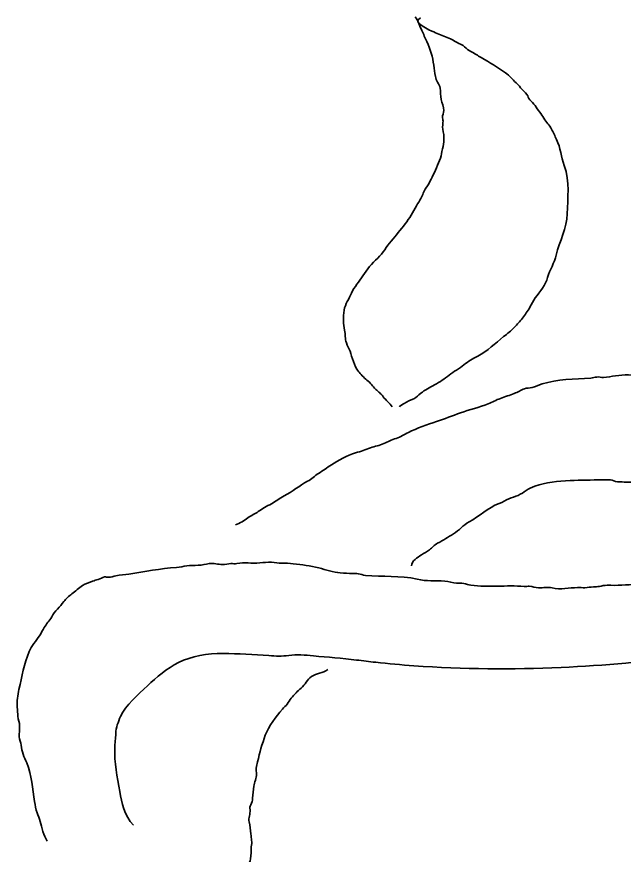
# Model space of a CAD drawing. Header units: millimetres. Extents: x 303.9 to 374.2, y -244.7 to -222.4.
# Drawn here: x 306.322 to 308.156, y -229.642 to -227.108 of the extents above; entities that cross this region are included whole.
import ezdxf

# ---------------------------------------------------------------- set-up
doc = ezdxf.new("R2010")
doc.units = ezdxf.units.MM
doc.header["$MEASUREMENT"] = 0
doc.layers.add('Bottom', color=7, linetype='Continuous', lineweight=0)

msp = doc.modelspace()

# ---------------------------------------------------------------- linework, layer by layer
at = {"layer": 'Bottom', "color": 18, "lineweight": 35, "true_color": 0x000000}
for points, knots in [([(307.4553, -228.2866), (307.4474, -228.2759), (307.4365, -228.267), (307.4287, -228.2564), (307.4217, -228.2468), (307.4144, -228.2423), (307.406, -228.2342), (307.3961, -228.2246), (307.39, -228.215), (307.3791, -228.206), (307.3702, -228.1987), (307.3599, -228.188), (307.3532, -228.1794), (307.3404, -228.1631), (307.3345, -228.1372), (307.3282, -228.1192), (307.3251, -228.1105), (307.3199, -228.1027), (307.3171, -228.0938), (307.3132, -228.0811), (307.3143, -228.0686), (307.3119, -228.0558), (307.3101, -228.0456), (307.3077, -228.0369), (307.3084, -228.027), (307.3091, -228.0164), (307.3079, -228.0052), (307.3101, -227.9947), (307.3139, -227.9767), (307.3252, -227.9599), (307.3326, -227.9435), (307.3412, -227.9246), (307.3558, -227.9084), (307.3667, -227.8909), (307.3788, -227.8716), (307.3946, -227.8537), (307.4119, -227.8375), (307.4277, -227.8226), (307.4385, -227.8024), (307.4526, -227.7861), (307.4671, -227.7692), (307.4806, -227.7517), (307.4945, -227.7344), (307.5079, -227.7176), (307.5187, -227.6978), (307.5289, -227.6794), (307.5332, -227.6718), (307.5379, -227.6648), (307.5422, -227.6572), (307.5481, -227.6468), (307.5503, -227.6356), (307.5574, -227.6258), (307.5697, -227.6087), (307.5771, -227.5904), (307.5864, -227.572), (307.5912, -227.5624), (307.5939, -227.5521), (307.5985, -227.5423), (307.6026, -227.5338), (307.6038, -227.5244), (307.6058, -227.5152), (307.6104, -227.4947), (307.6149, -227.4773), (307.6096, -227.4559), (307.6068, -227.4451), (307.6077, -227.4384), (307.6089, -227.4278), (307.6096, -227.4222), (307.6081, -227.4194), (307.6076, -227.414), (307.6068, -227.4058), (307.6116, -227.3992), (307.6117, -227.3914), (307.6118, -227.3813), (307.606, -227.3684), (307.6036, -227.3583), (307.6006, -227.3462), (307.6031, -227.3358), (307.6003, -227.3239), (307.5974, -227.3116), (307.588, -227.3008), (307.5858, -227.2885), (307.5838, -227.2774), (307.5824, -227.2661), (307.581, -227.2549), (307.578, -227.2301), (307.5711, -227.2061), (307.5597, -227.1833), (307.5543, -227.1726), (307.5505, -227.1608), (307.545, -227.1498), (307.5385, -227.1368), (307.534, -227.1204), (307.5252, -227.1084)], [0, 0, 0, 0, 1, 1, 1, 2, 2, 2, 3, 3, 3, 4, 4, 4, 5, 5, 5, 6, 6, 6, 7, 7, 7, 8, 8, 8, 9, 9, 9, 10, 10, 10, 11, 11, 11, 12, 12, 12, 13, 13, 13, 14, 14, 14, 15, 15, 15, 16, 16, 16, 17, 17, 17, 18, 18, 18, 19, 19, 19, 20, 20, 20, 21, 21, 21, 22, 22, 22, 23, 23, 23, 24, 24, 24, 25, 25, 25, 26, 26, 26, 27, 27, 27, 28, 28, 28, 29, 29, 29, 30, 30, 30, 31, 31, 31, 31]), ([(307.541, -227.1119), (307.5114, -227.1251), (307.5703, -227.1494), (307.5812, -227.1543), (307.5944, -227.1602), (307.6081, -227.1659), (307.6219, -227.1712), (307.6352, -227.1764), (307.6442, -227.1824), (307.6567, -227.1889), (307.6646, -227.1929), (307.6669, -227.1925), (307.6742, -227.1995), (307.6797, -227.2048), (307.6861, -227.2093), (307.693, -227.2132), (307.7037, -227.2192), (307.7138, -227.2258), (307.7245, -227.2317), (307.7508, -227.2461), (307.7731, -227.2607), (307.7975, -227.2775), (307.8107, -227.2867), (307.8177, -227.2978), (307.8296, -227.3079), (307.8364, -227.3138), (307.8383, -227.3156), (307.8432, -227.323), (307.8485, -227.3311), (307.8574, -227.3355), (307.8625, -227.3434), (307.8661, -227.3488), (307.8662, -227.3539), (307.8708, -227.3593), (307.8762, -227.3656), (307.8823, -227.37), (307.8869, -227.3768), (307.8958, -227.3901), (307.9061, -227.4016), (307.9139, -227.4152), (307.9204, -227.4265), (307.9304, -227.4363), (307.9368, -227.4477), (307.9425, -227.4579), (307.9465, -227.4686), (307.9517, -227.4791), (307.9646, -227.5052), (307.9652, -227.5311), (307.9749, -227.558), (307.9928, -227.6072), (307.9848, -227.6547), (307.984, -227.7035), (307.9834, -227.7468), (307.9601, -227.7871), (307.9511, -227.8282), (307.9457, -227.8528), (307.9308, -227.8723), (307.9249, -227.8963), (307.9193, -227.9188), (307.9019, -227.939), (307.8874, -227.9576), (307.8805, -227.9664), (307.8776, -227.9768), (307.8714, -227.9862), (307.864, -227.9973), (307.857, -228.0086), (307.849, -228.0195), (307.8419, -228.0292), (307.8327, -228.0373), (307.8248, -228.0464), (307.8145, -228.0585), (307.8044, -228.0652), (307.7918, -228.0749), (307.7662, -228.0948), (307.7438, -228.1186), (307.7137, -228.1339), (307.6979, -228.142), (307.6848, -228.1492), (307.6721, -228.1603), (307.6588, -228.1721), (307.6412, -228.1798), (307.6273, -228.191), (307.613, -228.2026), (307.6007, -228.2117), (307.5836, -228.2205), (307.5687, -228.2282), (307.5545, -228.2361), (307.5417, -228.2458), (307.5335, -228.2519), (307.5311, -228.2584), (307.5206, -228.2628), (307.5102, -228.2672), (307.5008, -228.2704), (307.4917, -228.2766), (307.4877, -228.2794), (307.4794, -228.2833), (307.4774, -228.2869)], [0, 0, 0, 0, 1, 1, 1, 2, 2, 2, 3, 3, 3, 4, 4, 4, 5, 5, 5, 6, 6, 6, 7, 7, 7, 8, 8, 8, 9, 9, 9, 10, 10, 10, 11, 11, 11, 12, 12, 12, 13, 13, 13, 14, 14, 14, 15, 15, 15, 16, 16, 16, 17, 17, 17, 18, 18, 18, 19, 19, 19, 20, 20, 20, 21, 21, 21, 22, 22, 22, 23, 23, 23, 24, 24, 24, 25, 25, 25, 26, 26, 26, 27, 27, 27, 28, 28, 28, 29, 29, 29, 30, 30, 30, 31, 31, 31, 32, 32, 32, 32]), ([(306.9823, -228.6435), (306.9973, -228.6383), (307.0081, -228.6307), (307.02, -228.6221), (307.0298, -228.6151), (307.0415, -228.6105), (307.051, -228.6033), (307.0632, -228.5941), (307.0768, -228.5876), (307.0908, -228.5799), (307.1042, -228.5725), (307.1156, -228.5635), (307.1292, -228.5562), (307.1541, -228.5428), (307.1753, -228.5254), (307.2002, -228.5118), (307.2125, -228.505), (307.2209, -228.4955), (307.2331, -228.488), (307.2464, -228.4798), (307.2591, -228.4707), (307.2721, -228.4621), (307.2923, -228.4487), (307.3198, -228.4332), (307.3452, -228.4261), (307.3611, -228.4217), (307.3748, -228.4162), (307.39, -228.4107), (307.4035, -228.4058), (307.4175, -228.4042), (307.4304, -228.398), (307.4427, -228.3921), (307.4538, -228.387), (307.4671, -228.3824), (307.4815, -228.3774), (307.4911, -228.3708), (307.5043, -228.3644), (307.5302, -228.3521), (307.5612, -228.3403), (307.5891, -228.3315), (307.6138, -228.3237), (307.6372, -228.3135), (307.6616, -228.3052), (307.6888, -228.2958), (307.7185, -228.2883), (307.7452, -228.2777), (307.758, -228.2727), (307.7693, -228.2661), (307.7822, -228.2615), (307.7961, -228.2565), (307.8107, -228.2519), (307.8243, -228.2466), (307.8346, -228.2426), (307.8443, -228.2357), (307.8548, -228.2323), (307.8623, -228.2299), (307.8703, -228.2305), (307.878, -228.2288), (307.8884, -228.2264), (307.8982, -228.221), (307.9083, -228.2178), (307.9543, -228.2032), (308.0056, -228.2036), (308.0549, -228.2), (308.0613, -228.1995), (308.067, -228.1978), (308.0733, -228.1969), (308.0815, -228.1959), (308.0861, -228.1984), (308.094, -228.1984), (308.1058, -228.1985), (308.1176, -228.1945), (308.1299, -228.1934), (308.1434, -228.1922), (308.1548, -228.1902), (308.1689, -228.1907), (308.1821, -228.1912), (308.1945, -228.1922), (308.2074, -228.1922), (308.2139, -228.1922), (308.2181, -228.1938), (308.2246, -228.1952), (308.2355, -228.1974), (308.244, -228.1956), (308.2548, -228.1969), (308.2678, -228.1986), (308.2808, -228.1994), (308.2937, -228.2011), (308.3202, -228.2047), (308.3479, -228.2134), (308.3742, -228.2193), (308.403, -228.2257), (308.4284, -228.2344), (308.4564, -228.2422), (308.481, -228.2491), (308.5027, -228.2675), (308.5248, -228.2791), (308.527, -228.2773), (308.5278, -228.2749), (308.5273, -228.272)], [0, 0, 0, 0, 1, 1, 1, 2, 2, 2, 3, 3, 3, 4, 4, 4, 5, 5, 5, 6, 6, 6, 7, 7, 7, 8, 8, 8, 9, 9, 9, 10, 10, 10, 11, 11, 11, 12, 12, 12, 13, 13, 13, 14, 14, 14, 15, 15, 15, 16, 16, 16, 17, 17, 17, 18, 18, 18, 19, 19, 19, 20, 20, 20, 21, 21, 21, 22, 22, 22, 23, 23, 23, 24, 24, 24, 25, 25, 25, 26, 26, 26, 27, 27, 27, 28, 28, 28, 29, 29, 29, 30, 30, 30, 31, 31, 31, 32, 32, 32, 33, 33, 33, 33]), ([(307.5139, -228.7671), (307.5137, -228.7528), (307.5326, -228.7424), (307.5438, -228.7341), (307.5514, -228.7285), (307.5605, -228.7247), (307.5679, -228.719), (307.5766, -228.7123), (307.5824, -228.7046), (307.5928, -228.699), (307.6091, -228.6903), (307.6251, -228.6804), (307.6408, -228.6708), (307.6581, -228.6602), (307.669, -228.6448), (307.6876, -228.6348), (307.7193, -228.6178), (307.7434, -228.5919), (307.7787, -228.5789), (307.7894, -228.575), (307.7979, -228.5691), (307.8081, -228.5646), (307.817, -228.5606), (307.827, -228.5587), (307.8358, -228.5546), (307.8539, -228.5461), (307.8663, -228.533), (307.8861, -228.5265), (307.92, -228.5152), (307.9557, -228.5114), (307.9926, -228.5097), (308.0246, -228.5083), (308.058, -228.5078), (308.0901, -228.5079), (308.0981, -228.508), (308.1068, -228.5073), (308.1147, -228.508), (308.1216, -228.5086), (308.1285, -228.5126), (308.1354, -228.5131), (308.1542, -228.5144), (308.1729, -228.5144), (308.1915, -228.5159), (308.2064, -228.5172), (308.2244, -228.5232), (308.2391, -228.5267), (308.2495, -228.5293), (308.2537, -228.5333), (308.2629, -228.537), (308.2711, -228.5403), (308.2814, -228.54), (308.2898, -228.5427), (308.2993, -228.5457), (308.3071, -228.551), (308.317, -228.5537), (308.3256, -228.5561), (308.3347, -228.5575), (308.3434, -228.5594), (308.36, -228.5631), (308.3781, -228.5681), (308.3928, -228.576), (308.4078, -228.5842), (308.4229, -228.5972), (308.4355, -228.6078), (308.4423, -228.6136), (308.4477, -228.6191), (308.4535, -228.6256), (308.4614, -228.6345), (308.467, -228.6453), (308.4751, -228.6537)], [0, 0, 0, 0, 1, 1, 1, 2, 2, 2, 3, 3, 3, 4, 4, 4, 5, 5, 5, 6, 6, 6, 7, 7, 7, 8, 8, 8, 9, 9, 9, 10, 10, 10, 11, 11, 11, 12, 12, 12, 13, 13, 13, 14, 14, 14, 15, 15, 15, 16, 16, 16, 17, 17, 17, 18, 18, 18, 19, 19, 19, 20, 20, 20, 21, 21, 21, 22, 22, 22, 23, 23, 23, 23]), ([(306.414, -229.5991), (306.4029, -229.5835), (306.3971, -229.5571), (306.3926, -229.5398), (306.3901, -229.5307), (306.3865, -229.5224), (306.3832, -229.5137), (306.3792, -229.5033), (306.3777, -229.4907), (306.3756, -229.4796), (306.3681, -229.4412), (306.3679, -229.3997), (306.3518, -229.3631), (306.344, -229.3455), (306.3365, -229.3277), (306.3349, -229.3094), (306.3341, -229.3007), (306.3298, -229.2928), (306.3293, -229.2841), (306.3288, -229.2732), (306.3305, -229.2619), (306.3303, -229.2508), (306.3302, -229.2413), (306.3261, -229.2316), (306.3254, -229.222), (306.3248, -229.2127), (306.3236, -229.2036), (306.323, -229.1947), (306.3218, -229.176), (306.3243, -229.1589), (306.3284, -229.1406), (306.337, -229.1019), (306.3439, -229.0628), (306.3594, -229.0267), (306.3664, -229.0105), (306.38, -228.9933), (306.3908, -228.9786), (306.3968, -228.9705), (306.3993, -228.962), (306.4045, -228.9539), (306.4115, -228.9429), (306.4208, -228.9334), (306.4272, -228.9218), (306.4366, -228.9049), (306.4518, -228.8911), (306.4639, -228.8755), (306.4707, -228.8668), (306.4792, -228.8591), (306.4885, -228.8521), (306.4992, -228.8441), (306.5089, -228.8341), (306.5201, -228.8269), (306.5287, -228.8213), (306.5412, -228.8183), (306.5507, -228.8141), (306.5571, -228.8113), (306.5606, -228.8108), (306.5676, -228.8086), (306.5736, -228.8066), (306.5807, -228.802), (306.587, -228.801), (306.5904, -228.8005), (306.596, -228.8022), (306.5992, -228.8021), (306.6067, -228.8018), (306.6139, -228.7987), (306.6211, -228.7974), (306.6341, -228.795), (306.6476, -228.7943), (306.6607, -228.7925), (306.7078, -228.7858), (306.7563, -228.7751), (306.8041, -228.7725), (306.8153, -228.7719), (306.8246, -228.7685), (306.8353, -228.7674), (306.8466, -228.7661), (306.8582, -228.7659), (306.8696, -228.7658), (306.8827, -228.7657), (306.8914, -228.7623), (306.9033, -228.7604), (306.9165, -228.7583), (306.9298, -228.7634), (306.9428, -228.7635), (306.9513, -228.7635), (306.96, -228.7608), (306.9686, -228.7606), (306.9753, -228.7605), (306.98, -228.7615), (306.9866, -228.7603), (306.9998, -228.758), (307.0068, -228.757), (307.0201, -228.7585), (307.0435, -228.7611), (307.0675, -228.7559), (307.0911, -228.7568), (307.1023, -228.7572), (307.1116, -228.7594), (307.1225, -228.7592), (307.1334, -228.759), (307.1457, -228.7601), (307.1568, -228.7611), (307.1832, -228.7634), (307.2077, -228.768), (307.2342, -228.7739), (307.2547, -228.7785), (307.2782, -228.7873), (307.2988, -228.7886), (307.3109, -228.7894), (307.3236, -228.7907), (307.3358, -228.791), (307.3426, -228.7912), (307.3463, -228.7901), (307.3532, -228.7912), (307.3602, -228.7923), (307.3676, -228.7957), (307.3746, -228.7963), (307.4266, -228.8009), (307.4792, -228.7958), (307.5309, -228.8079), (307.5596, -228.8146), (307.5856, -228.8116), (307.6145, -228.8137), (307.6267, -228.8146), (307.638, -228.8192), (307.6502, -228.8197), (307.6587, -228.8201), (307.6634, -228.8192), (307.6721, -228.8209), (307.6791, -228.8223), (307.686, -228.8251), (307.693, -228.8259), (307.7469, -228.8327), (307.7997, -228.8254), (307.8541, -228.8295), (307.8594, -228.8299), (307.8644, -228.8289), (307.8696, -228.8292), (307.8793, -228.8299), (307.888, -228.8332), (307.8977, -228.8336), (307.9126, -228.8341), (307.9233, -228.8306), (307.9386, -228.8343), (307.9639, -228.8405), (307.9899, -228.8335), (308.0155, -228.8331), (308.0227, -228.833), (308.0301, -228.8336), (308.0374, -228.8335), (308.0467, -228.8334), (308.0541, -228.8313), (308.0633, -228.8308), (308.071, -228.8304), (308.0738, -228.8307), (308.0811, -228.8294), (308.0888, -228.828), (308.096, -228.8262), (308.1042, -228.8262), (308.1345, -228.8264), (308.1635, -228.827), (308.1929, -228.8208), (308.2057, -228.8181), (308.2203, -228.8147), (308.2319, -228.8098), (308.2462, -228.8038), (308.2603, -228.8035), (308.2752, -228.7988), (308.2903, -228.794), (308.304, -228.7865), (308.3189, -228.7817), (308.3351, -228.7766), (308.3443, -228.7753), (308.3569, -228.7661), (308.3669, -228.7587), (308.3856, -228.7526), (308.3981, -228.7475), (308.4064, -228.7442), (308.4159, -228.7443), (308.4244, -228.7414), (308.4363, -228.7374), (308.4435, -228.733), (308.4565, -228.7315), (308.4795, -228.7287), (308.5027, -228.7072), (308.5146, -228.6909), (308.5101, -228.6888), (308.5058, -228.6883), (308.5008, -228.6872)], [0, 0, 0, 0, 1, 1, 1, 2, 2, 2, 3, 3, 3, 4, 4, 4, 5, 5, 5, 6, 6, 6, 7, 7, 7, 8, 8, 8, 9, 9, 9, 10, 10, 10, 11, 11, 11, 12, 12, 12, 13, 13, 13, 14, 14, 14, 15, 15, 15, 16, 16, 16, 17, 17, 17, 18, 18, 18, 19, 19, 19, 20, 20, 20, 21, 21, 21, 22, 22, 22, 23, 23, 23, 24, 24, 24, 25, 25, 25, 26, 26, 26, 27, 27, 27, 28, 28, 28, 29, 29, 29, 30, 30, 30, 31, 31, 31, 32, 32, 32, 33, 33, 33, 34, 34, 34, 35, 35, 35, 36, 36, 36, 37, 37, 37, 38, 38, 38, 39, 39, 39, 40, 40, 40, 41, 41, 41, 42, 42, 42, 43, 43, 43, 44, 44, 44, 45, 45, 45, 46, 46, 46, 47, 47, 47, 48, 48, 48, 49, 49, 49, 50, 50, 50, 51, 51, 51, 52, 52, 52, 53, 53, 53, 54, 54, 54, 55, 55, 55, 56, 56, 56, 57, 57, 57, 58, 58, 58, 59, 59, 59, 60, 60, 60, 61, 61, 61, 62, 62, 62, 63, 63, 63, 63]), ([(306.674, -229.5509), (306.6469, -229.5217), (306.6385, -229.4831), (306.6327, -229.4489), (306.6253, -229.4058), (306.6164, -229.361), (306.6176, -229.3178), (306.618, -229.303), (306.6206, -229.289), (306.6209, -229.2741), (306.6212, -229.2552), (306.6278, -229.2397), (306.6352, -229.2227), (306.6507, -229.1873), (306.6874, -229.1574), (306.7167, -229.1298), (306.7437, -229.1044), (306.7753, -229.0771), (306.8103, -229.0596), (306.8498, -229.0397), (306.8977, -229.0318), (306.9449, -229.0324), (306.9911, -229.0329), (307.0369, -229.0345), (307.083, -229.0386), (307.1035, -229.0404), (307.1231, -229.0406), (307.1431, -229.0382), (307.1674, -229.0352), (307.1925, -229.0367), (307.2175, -229.0393), (307.261, -229.0437), (307.3042, -229.0463), (307.3477, -229.0519), (307.367, -229.0544), (307.3863, -229.0567), (307.4057, -229.0588), (307.4442, -229.063), (307.4827, -229.0665), (307.5212, -229.0693), (307.6698, -229.0802), (307.8184, -229.0811), (307.9657, -229.0745), (308.0968, -229.0685), (308.2269, -229.0566), (308.3556, -229.0395), (308.4565, -229.0261), (308.5565, -229.0096), (308.6553, -228.9899), (308.7138, -228.9782), (308.772, -228.9654), (308.8294, -228.9509), (308.8392, -228.9484), (308.849, -228.9459), (308.8588, -228.9432)], [0, 0, 0, 0, 1, 1, 1, 2, 2, 2, 3, 3, 3, 4, 4, 4, 5, 5, 5, 6, 6, 6, 7, 7, 7, 8, 8, 8, 9, 9, 9, 10, 10, 10, 11, 11, 11, 12, 12, 12, 13, 13, 13, 14, 14, 14, 15, 15, 15, 16, 16, 16, 17, 17, 17, 18, 18, 18, 18]), ([(306.6425, -230.4832), (306.6589, -230.4752), (306.6701, -230.4632), (306.6847, -230.4533), (306.6975, -230.4446), (306.7101, -230.4332), (306.7212, -230.4232), (306.7412, -230.4049), (306.7591, -230.3842), (306.7742, -230.3627), (306.7811, -230.3529), (306.7839, -230.3419), (306.791, -230.3324), (306.7996, -230.321), (306.8084, -230.3096), (306.8163, -230.2978), (306.823, -230.2878), (306.8292, -230.2775), (306.836, -230.2676), (306.8402, -230.2615), (306.8449, -230.2554), (306.8492, -230.2494), (306.8533, -230.2436), (306.8601, -230.2388), (306.8637, -230.233), (306.8775, -230.2105), (306.8895, -230.1848), (306.9015, -230.1616), (306.9122, -230.1411), (306.9256, -230.1208), (306.9333, -230.0994), (306.9408, -230.0787), (306.9585, -230.0596), (306.9683, -230.0398), (306.9797, -230.0165), (306.9849, -229.9924), (306.9907, -229.9667), (306.9967, -229.9397), (307.0055, -229.9127), (307.0046, -229.8851), (307.0043, -229.8725), (307.0091, -229.8596), (307.0118, -229.8475), (307.0149, -229.8337), (307.0134, -229.8212), (307.0151, -229.8076), (307.0166, -229.7954), (307.0148, -229.7832), (307.0178, -229.7712), (307.0196, -229.7641), (307.0183, -229.7599), (307.0176, -229.753), (307.0168, -229.745), (307.0208, -229.738), (307.0203, -229.7301), (307.0194, -229.7186), (307.0161, -229.7065), (307.0181, -229.695), (307.0204, -229.6809), (307.0244, -229.667), (307.0276, -229.6531), (307.0305, -229.6406), (307.0281, -229.6289), (307.0301, -229.6166), (307.0326, -229.6019), (307.0303, -229.5926), (307.0286, -229.5774), (307.0273, -229.5653), (307.026, -229.5532), (307.0235, -229.5411), (307.0209, -229.5282), (307.0276, -229.5175), (307.0264, -229.5048), (307.0257, -229.497), (307.0252, -229.496), (307.0283, -229.4892), (307.0316, -229.4818), (307.0337, -229.4783), (307.0341, -229.4695), (307.0347, -229.4577), (307.0362, -229.4452), (307.0379, -229.4336), (307.0396, -229.4212), (307.046, -229.4088), (307.0459, -229.3962), (307.0458, -229.3898), (307.0436, -229.3849), (307.0447, -229.3783), (307.0458, -229.372), (307.0477, -229.3657), (307.0491, -229.3595), (307.0553, -229.3316), (307.0624, -229.3056), (307.0723, -229.2793), (307.0827, -229.2514), (307.1041, -229.2231), (307.124, -229.2003), (307.1286, -229.1949), (307.1342, -229.1909), (307.1387, -229.1852), (307.1432, -229.1794), (307.1461, -229.1727), (307.1507, -229.1671), (307.1598, -229.1562), (307.17, -229.146), (307.1808, -229.1368), (307.1926, -229.1266), (307.1992, -229.111), (307.2117, -229.1018), (307.2262, -229.0911), (307.2465, -229.0919), (307.261, -229.0807)], [0, 0, 0, 0, 1, 1, 1, 2, 2, 2, 3, 3, 3, 4, 4, 4, 5, 5, 5, 6, 6, 6, 7, 7, 7, 8, 8, 8, 9, 9, 9, 10, 10, 10, 11, 11, 11, 12, 12, 12, 13, 13, 13, 14, 14, 14, 15, 15, 15, 16, 16, 16, 17, 17, 17, 18, 18, 18, 19, 19, 19, 20, 20, 20, 21, 21, 21, 22, 22, 22, 23, 23, 23, 24, 24, 24, 25, 25, 25, 26, 26, 26, 27, 27, 27, 28, 28, 28, 29, 29, 29, 30, 30, 30, 31, 31, 31, 32, 32, 32, 33, 33, 33, 34, 34, 34, 35, 35, 35, 36, 36, 36, 37, 37, 37, 37])]:
    msp.add_open_spline(points, degree=3, knots=knots, dxfattribs=at)

doc.saveas('drawing.dxf')
